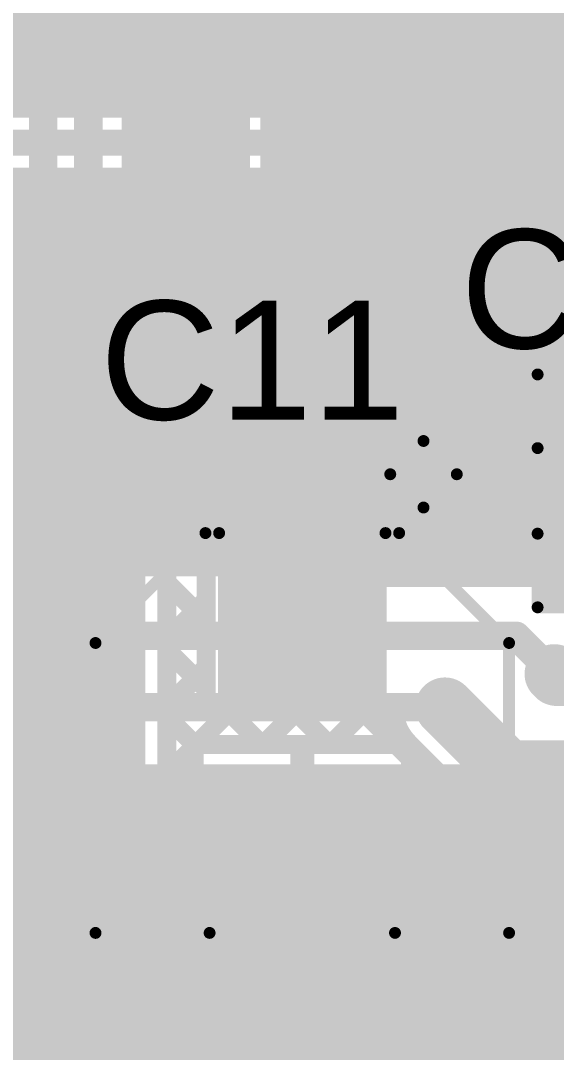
# Model space of a CAD drawing. Header units: millimetres. Extents: x -0.01 to 3.73, y -0.01 to 3.05.
# Drawn here: x 1.4855 to 1.7109, y 1.0467 to 1.4809 of the extents above; entities that cross this region are included whole.
import ezdxf

# ---------------------------------------------------------------- set-up
doc = ezdxf.new("R2010")
doc.units = ezdxf.units.MM
doc.header["$MEASUREMENT"] = 0
for name, color, linetype in [('BottomLayer', 5, 'Continuous'), ('BottomPaste', 16, 'Continuous'), ('BottomSolder', 6, 'Continuous'), ('TopLayer', 1, 'Continuous'), ('TopOverlay', 2, 'Continuous'), ('TopPaste', 8, 'Continuous'), ('TopSolder', 216, 'Continuous'), ('ViaHoleLayer', 16, 'Continuous')]:
    doc.layers.add(name, color=color, linetype=linetype)
doc.styles.add('Arial', font='', dxfattribs={"height": 0.2})
doc.styles.get('Arial').set_extended_font_data('Arial')

# ---------------------------------------------------------------- blocks, each defined once
blk = doc.blocks.new('D2PAK_B_2')
at = {"layer": 'BottomLayer'}
for points in [[(-0.05433, 0.14488), (-0.14567, 0.14488), (-0.14567, 0.29488), (-0.05433, 0.29488)], [(0.21654, -0.40984), (-0.21654, -0.40984), (-0.21654, -0.02992), (0.21654, -0.02992)]]:
    blk.add_hatch(color=5, dxfattribs=at).paths.add_polyline_path(points)
at = {"layer": 'BottomPaste'}
for points in [[(-0.05433, 0.14488), (-0.14567, 0.14488), (-0.14567, 0.29488), (-0.05433, 0.29488)], [(0.21654, -0.40984), (-0.21654, -0.40984), (-0.21654, -0.02992), (0.21654, -0.02992)]]:
    blk.add_hatch(color=16, dxfattribs=at).paths.add_polyline_path(points)
at = {"layer": 'BottomSolder'}
for points in [[(-0.05033, 0.14088), (-0.14967, 0.14088), (-0.14967, 0.29888), (-0.05033, 0.29888)], [(0.22054, -0.41384), (-0.22054, -0.41384), (-0.22054, -0.02592), (0.22054, -0.02592)]]:
    blk.add_hatch(color=6, dxfattribs=at).paths.add_polyline_path(points)
blk = doc.blocks.new('D2PAK_B_115')
at = {"layer": 'BottomLayer'}
blk.add_hatch(color=5, dxfattribs=at).paths.add_polyline_path([(0.21654, -0.40984), (-0.21654, -0.40984), (-0.21654, -0.02992), (0.21654, -0.02992)])
at = {"layer": 'BottomPaste'}
blk.add_hatch(color=16, dxfattribs=at).paths.add_polyline_path([(0.21654, -0.40984), (-0.21654, -0.40984), (-0.21654, -0.02992), (0.21654, -0.02992)])
at = {"layer": 'BottomSolder'}
blk.add_hatch(color=6, dxfattribs=at).paths.add_polyline_path([(0.22054, -0.41384), (-0.22054, -0.41384), (-0.22054, -0.02592), (0.22054, -0.02592)])
blk = doc.blocks.new('C__0603_189')
at = {"layer": 'TopLayer'}
for points in [[(-0.015, 0.0175), (-0.015, -0.0175), (-0.045, -0.0175), (-0.045, 0.0175)], [(0.045, 0.0175), (0.045, -0.0175), (0.015, -0.0175), (0.015, 0.0175)]]:
    blk.add_hatch(color=1, dxfattribs=at).paths.add_polyline_path(points)
at = {"layer": 'TopPaste'}
for points in [[(-0.015, 0.0175), (-0.015, -0.0175), (-0.045, -0.0175), (-0.045, 0.0175)], [(0.045, 0.0175), (0.045, -0.0175), (0.015, -0.0175), (0.015, 0.0175)]]:
    blk.add_hatch(color=8, dxfattribs=at).paths.add_polyline_path(points)
at = {"layer": 'TopSolder'}
for points in [[(-0.01264, 0.01986), (-0.01264, -0.01986), (-0.04736, -0.01986), (-0.04736, 0.01986)], [(0.04736, 0.01986), (0.04736, -0.01986), (0.01264, -0.01986), (0.01264, 0.01986)]]:
    blk.add_hatch(color=216, dxfattribs=at).paths.add_polyline_path(points)
at = {"layer": 'TopOverlay', "const_width": 0.005}
for points in [[(-0.049, 0.021), (-0.018, 0.021)], [(-0.049, 0.021), (-0.049, -0.021)], [(0.018, 0.021), (0.049, 0.021)], [(0.049, 0.021), (0.049, -0.021)], [(-0.049, -0.021), (-0.018, -0.021)], [(0.018, -0.021), (0.049, -0.021)]]:
    blk.add_lwpolyline(points, dxfattribs=at)
at = {"layer": 'TopOverlay', "const_width": 0.0025}
for points in [[(-0.05025, 0.021, 1), (-0.04775, 0.021, 1)], [(-0.05025, 0.021, 1), (-0.04775, 0.021, 1)], [(-0.01925, 0.021, 1), (-0.01675, 0.021, 1)], [(0.01675, 0.021, 1), (0.01925, 0.021, 1)], [(0.04775, 0.021, 1), (0.05025, 0.021, 1)], [(0.04775, 0.021, 1), (0.05025, 0.021, 1)], [(-0.05025, -0.021, 1), (-0.04775, -0.021, 1)], [(-0.05025, -0.021, 1), (-0.04775, -0.021, 1)], [(-0.01925, -0.021, 1), (-0.01675, -0.021, 1)], [(0.01675, -0.021, 1), (0.01925, -0.021, 1)], [(0.04775, -0.021, 1), (0.05025, -0.021, 1)], [(0.04775, -0.021, 1), (0.05025, -0.021, 1)]]:
    blk.add_lwpolyline(points, format="xyb", close=True, dxfattribs=at)
blk = doc.blocks.new('RVT1E100M0405__191')
at = {"layer": 'TopLayer'}
for points in [[(-0.12205, 0.0315), (-0.01969, 0.0315), (-0.01969, -0.0315), (-0.12205, -0.0315)], [(0.01969, 0.0315), (0.12205, 0.0315), (0.12205, -0.0315), (0.01969, -0.0315)]]:
    blk.add_hatch(color=1, dxfattribs=at).paths.add_polyline_path(points)
at = {"layer": 'TopPaste'}
for points in [[(-0.12205, 0.0315), (-0.01969, 0.0315), (-0.01969, -0.0315), (-0.12205, -0.0315)], [(0.01969, 0.0315), (0.12205, 0.0315), (0.12205, -0.0315), (0.01969, -0.0315)]]:
    blk.add_hatch(color=8, dxfattribs=at).paths.add_polyline_path(points)
at = {"layer": 'TopSolder'}
for points in [[(-0.12605, 0.0355), (-0.01569, 0.0355), (-0.01569, -0.0355), (-0.12605, -0.0355)], [(0.01569, 0.0355), (0.12605, 0.0355), (0.12605, -0.0355), (0.01569, -0.0355)]]:
    blk.add_hatch(color=216, dxfattribs=at).paths.add_polyline_path(points)
at = {"layer": 'TopOverlay', "const_width": 0.005}
for points in [[(-0.08325, 0.04075), (-0.037, 0.087)], [(0.085, 0.087), (-0.037, 0.087)], [(0.085, 0.039), (0.085, 0.087)], [(-0.108, 0.037), (-0.108, 0.065)], [(-0.094, 0.051), (-0.122, 0.051)], [(-0.08325, 0.035), (-0.08325, 0.04075)], [(-0.08325, -0.04075), (-0.08325, -0.035)], [(-0.037, -0.087), (-0.08325, -0.04075)], [(0.085, -0.087), (0.085, -0.039)], [(0.085, -0.087), (-0.037, -0.087)]]:
    blk.add_lwpolyline(points, dxfattribs=at)
at = {"layer": 'TopOverlay', "const_width": 0.0025}
for points in [[(-0.03825, 0.087, 1), (-0.03575, 0.087, 1)], [(-0.03825, 0.087, 1), (-0.03575, 0.087, 1)], [(0.08375, 0.087, 1), (0.08625, 0.087, 1)], [(0.08375, 0.087, 1), (0.08625, 0.087, 1)], [(-0.10925, 0.065, 1), (-0.10675, 0.065, 1)], [(-0.12325, 0.051, 1), (-0.12075, 0.051, 1)], [(-0.09525, 0.051, 1), (-0.09275, 0.051, 1)], [(-0.10925, 0.037, 1), (-0.10675, 0.037, 1)], [(-0.0845, 0.04075, 1), (-0.082, 0.04075, 1)], [(-0.0845, 0.04075, 1), (-0.082, 0.04075, 1)], [(0.08375, 0.039, 1), (0.08625, 0.039, 1)], [(-0.0845, 0.035, 1), (-0.082, 0.035, 1)], [(-0.0845, -0.035, 1), (-0.082, -0.035, 1)], [(-0.0845, -0.04075, 1), (-0.082, -0.04075, 1)], [(-0.0845, -0.04075, 1), (-0.082, -0.04075, 1)], [(0.08375, -0.039, 1), (0.08625, -0.039, 1)], [(-0.03825, -0.087, 1), (-0.03575, -0.087, 1)], [(-0.03825, -0.087, 1), (-0.03575, -0.087, 1)], [(0.08375, -0.087, 1), (0.08625, -0.087, 1)], [(0.08375, -0.087, 1), (0.08625, -0.087, 1)]]:
    blk.add_lwpolyline(points, format="xyb", close=True, dxfattribs=at)

msp = doc.modelspace()

# ---------------------------------------------------------------- hatches: boundary and pattern name
at = {"layer": 'BottomLayer'}
for points in [[(1.59, 1.331), (1.7239, 1.331), (1.7239, 1.62), (1.59, 1.62)], [(1.528, 1.308), (1.582, 1.308), (1.582, 1.548), (1.528, 1.548)], [(1.724, 1.247), (1.724, 1.321), (1.529, 1.321), (1.529, 1.247)], [(1.7735, 1.1855), (1.80806, 1.22006), (1.71174, 1.31638), (1.67718, 1.28182)]]:
    msp.add_hatch(color=5, dxfattribs=at).paths.add_polyline_path(points)
h = msp.add_hatch(color=5, dxfattribs=at)
edge = h.paths.add_edge_path()
edge.add_arc((1.71, 1.206), 0.01181, 0, 360)
h = msp.add_hatch(color=5, dxfattribs=at)
edge = h.paths.add_edge_path()
edge.add_arc((1.664, 1.192), 0.01181, 0, 360)
at = {"layer": 'TopLayer'}
for points in [[(1.538, 1.058), (1.538, 1.419), (1.386, 1.419), (1.386, 1.058)], [(1.419, 1.318), (1.791, 1.318), (1.791, 1.419), (1.419, 1.419)], [(1.881, 1.125), (1.224, 1.125), (1.224, 1.05405), (1.881, 1.05405)], [(1.8, 1.079), (0.83176, 1.079), (0.83176, 1.011), (1.8, 1.011)]]:
    msp.add_hatch(color=1, dxfattribs=at).paths.add_polyline_path(points)
h = msp.add_hatch(color=1, dxfattribs=at)
edge = h.paths.add_edge_path()
edge.add_arc((1.71, 1.206), 0.01181, 0, 360)
h = msp.add_hatch(color=1, dxfattribs=at)
edge = h.paths.add_edge_path()
edge.add_arc((1.664, 1.192), 0.01181, 0, 360)
at = {"layer": 'ViaHoleLayer'}
h = msp.add_hatch(color=16, dxfattribs=at)
edge = h.paths.add_edge_path()
edge.add_arc((1.71, 1.206), 0.00591, 0, 360)
h = msp.add_hatch(color=16, dxfattribs=at)
edge = h.paths.add_edge_path()
edge.add_arc((1.664, 1.192), 0.00591, 0, 360)

# ---------------------------------------------------------------- linework, layer by layer
at = {"layer": 'BottomLayer', "const_width": 0.012}
for points in [[(1.514, 1.241), (1.514, 1.594)], [(1.495, 1.228), (1.495, 1.58613)], [(1.514, 1.241), (1.533, 1.222)], [(1.495, 1.228), (1.531, 1.192)], [(1.533, 1.222), (1.694, 1.222)], [(1.694, 1.222), (1.71, 1.206)], [(1.531, 1.192), (1.664, 1.192)]]:
    msp.add_lwpolyline(points, dxfattribs=at)
at = {"layer": 'BottomLayer', "const_width": 0.006}
for points in [[(1.511, 1.241, 1), (1.517, 1.241, 1)], [(1.511, 1.241, 1), (1.517, 1.241, 1)], [(1.492, 1.228, 1), (1.498, 1.228, 1)], [(1.492, 1.228, 1), (1.498, 1.228, 1)], [(1.53, 1.222, 1), (1.536, 1.222, 1)], [(1.53, 1.222, 1), (1.536, 1.222, 1)], [(1.691, 1.222, 1), (1.697, 1.222, 1)], [(1.691, 1.222, 1), (1.697, 1.222, 1)], [(1.707, 1.206, 1), (1.713, 1.206, 1)], [(1.528, 1.192, 1), (1.534, 1.192, 1)], [(1.528, 1.192, 1), (1.534, 1.192, 1)], [(1.661, 1.192, 1), (1.667, 1.192, 1)]]:
    msp.add_lwpolyline(points, format="xyb", close=True, dxfattribs=at)
at = {"layer": 'TopLayer'}
for points, const_width in [([(0.993, 1.465), (1.819, 1.465)], 0.05), ([(1.057, 1.431), (1.80492, 1.431)], 0.008), ([(1.5, 1.428), (1.503, 1.431)], 0.008), ([(1.5019, 1.431), (1.5049, 1.428)], 0.008), ([(1.52828, 1.428), (1.53128, 1.431)], 0.008), ([(1.53018, 1.431), (1.53318, 1.428)], 0.008), ([(1.55657, 1.428), (1.55957, 1.431)], 0.008), ([(1.55847, 1.431), (1.56147, 1.428)], 0.008), ([(1.58485, 1.428), (1.58785, 1.431)], 0.008), ([(1.58675, 1.431), (1.58975, 1.428)], 0.008), ([(1.61314, 1.428), (1.61614, 1.431)], 0.008), ([(1.61503, 1.431), (1.61803, 1.428)], 0.008), ([(1.64142, 1.428), (1.64442, 1.431)], 0.008), ([(1.64332, 1.431), (1.64632, 1.428)], 0.008), ([(1.66971, 1.428), (1.67271, 1.431)], 0.008), ([(1.6716, 1.431), (1.6746, 1.428)], 0.008), ([(1.69799, 1.428), (1.70099, 1.431)], 0.008), ([(1.69989, 1.431), (1.70289, 1.428)], 0.008), ([(1.41, 1.428), (1.547, 1.428)], 0.008), ([(1.41, 1.428), (1.547, 1.428)], 0.008), ([(1.547, 1.428), (1.7935, 1.428)], 0.008), ([(1.6965, 1.313), (1.724, 1.313)], 0.01), ([(1.547, 1.30529), (1.55071, 1.309)], 0.008), ([(1.547, 1.309), (1.5635, 1.309)], 0.008), ([(1.547, 1.134), (1.547, 1.309)], 0.008), ([(1.5635, 1.19268), (1.5635, 1.309)], 0.008), ([(1.6445, 1.309), (1.6925, 1.309)], 0.008), ([(1.6445, 1.28965), (1.66384, 1.309)], 0.008), ([(1.6445, 1.2765), (1.6445, 1.309)], 0.008), ([(1.65218, 1.309), (1.68468, 1.2765)], 0.008), ([(1.65963, 1.2765), (1.69213, 1.309)], 0.008), ([(1.68047, 1.309), (1.6925, 1.29697)], 0.008), ([(1.6925, 1.284), (1.6925, 1.309)], 0.008), ([(1.547, 1.30104), (1.5635, 1.28454)], 0.008), ([(1.547, 1.27701), (1.5635, 1.29351)], 0.008), ([(1.6445, 1.2884), (1.6564, 1.2765)], 0.008), ([(1.68791, 1.2765), (1.69541, 1.284)], 0.008), ([(1.6925, 1.284), (1.7415, 1.284)], 0.008), ([(1.70547, 1.284), (1.71247, 1.277)], 0.008), ([(1.6975, 1.277), (1.7465, 1.277)], 0.008), ([(1.547, 1.27276), (1.5635, 1.25626)], 0.008), ([(1.6445, 1.2765), (1.6975, 1.2765)], 0.008), ([(1.547, 1.24873), (1.5635, 1.26523)], 0.008), ([(1.604, 1.25287), (1.60613, 1.255)], 0.025), ([(1.60613, 1.255), (1.8447, 1.255)], 0.025), ([(1.547, 1.24448), (1.5635, 1.22797)], 0.008), ([(1.547, 1.22044), (1.5635, 1.23695)], 0.008), ([(1.547, 1.21619), (1.5635, 1.19969)], 0.008), ([(1.71, 1.206), (1.711, 1.205)], 0.025), ([(1.711, 1.205), (1.8447, 1.205)], 0.025), ([(1.547, 1.19216), (1.5635, 1.20866)], 0.008), ([(1.664, 1.192), (1.6905, 1.1655)], 0.025), ([(1.55944, 1.17631), (1.57581, 1.19268)], 0.008), ([(1.5635, 1.19268), (1.64251, 1.19268)], 0.008), ([(1.57051, 1.19268), (1.58688, 1.17631)], 0.008), ([(1.58773, 1.17631), (1.6041, 1.19268)], 0.008), ([(1.59879, 1.19268), (1.61516, 1.17631)], 0.008), ([(1.61601, 1.17631), (1.63238, 1.19268)], 0.008), ([(1.62708, 1.19268), (1.64345, 1.17631)], 0.008), ([(1.547, 1.18791), (1.55859, 1.17631)], 0.008), ([(1.6443, 1.17631), (1.64692, 1.17894)], 0.008), ([(1.547, 1.16387), (1.5585, 1.17538)], 0.008), ([(1.5585, 1.17631), (1.64928, 1.17631)], 0.008), ([(1.5585, 1.134), (1.5585, 1.17631)], 0.008), ([(1.604, 1.11113), (1.604, 1.17231)], 0.01), ([(1.64345, 1.17631), (1.6495, 1.17026)], 0.008), ([(1.6495, 1.1761), (1.6753, 1.1503)], 0.008), ([(1.6495, 1.134), (1.6495, 1.1761)], 0.008), ([(1.6905, 1.1655), (1.774, 1.1655)], 0.025), ([(1.6495, 1.17026), (1.68576, 1.134)], 0.008), ([(1.6495, 1.15323), (1.66093, 1.16466)], 0.008), ([(1.547, 1.15962), (1.5585, 1.14812)], 0.008), ([(1.547, 1.13559), (1.5585, 1.14709)], 0.008), ([(1.65855, 1.134), (1.67507, 1.15052)], 0.008), ([(1.68683, 1.134), (1.69683, 1.144)], 0.008), ([(1.6905, 1.144), (1.7525, 1.144)], 0.008), ([(1.70404, 1.144), (1.71404, 1.134)], 0.008), ([(1.6495, 1.14198), (1.65748, 1.134)], 0.008), ([(1.547, 1.134), (1.5585, 1.134)], 0.008), ([(1.6495, 1.134), (1.7475, 1.134)], 0.008), ([(1.604, 1.11113), (1.61013, 1.105)], 0.025), ([(1.61013, 1.105), (1.779, 1.105)], 0.025)]:
    msp.add_lwpolyline(points, dxfattribs=dict(at, const_width=const_width))
for points, const_width in [([(1.4999, 1.431, 1), (1.5039, 1.431, 1)], 0.004), ([(1.501, 1.431, 1), (1.505, 1.431, 1)], 0.004), ([(1.52818, 1.431, 1), (1.53218, 1.431, 1)], 0.004), ([(1.52928, 1.431, 1), (1.53328, 1.431, 1)], 0.004), ([(1.55647, 1.431, 1), (1.56047, 1.431, 1)], 0.004), ([(1.55757, 1.431, 1), (1.56157, 1.431, 1)], 0.004), ([(1.58475, 1.431, 1), (1.58875, 1.431, 1)], 0.004), ([(1.58585, 1.431, 1), (1.58985, 1.431, 1)], 0.004), ([(1.61303, 1.431, 1), (1.61703, 1.431, 1)], 0.004), ([(1.61414, 1.431, 1), (1.61814, 1.431, 1)], 0.004), ([(1.64132, 1.431, 1), (1.64532, 1.431, 1)], 0.004), ([(1.64242, 1.431, 1), (1.64642, 1.431, 1)], 0.004), ([(1.6696, 1.431, 1), (1.6736, 1.431, 1)], 0.004), ([(1.67071, 1.431, 1), (1.67471, 1.431, 1)], 0.004), ([(1.69789, 1.431, 1), (1.70189, 1.431, 1)], 0.004), ([(1.69899, 1.431, 1), (1.70299, 1.431, 1)], 0.004), ([(1.498, 1.428, 1), (1.502, 1.428, 1)], 0.004), ([(1.5029, 1.428, 1), (1.5069, 1.428, 1)], 0.004), ([(1.52628, 1.428, 1), (1.53028, 1.428, 1)], 0.004), ([(1.53118, 1.428, 1), (1.53518, 1.428, 1)], 0.004), ([(1.545, 1.428, 1), (1.549, 1.428, 1)], 0.004), ([(1.545, 1.428, 1), (1.549, 1.428, 1)], 0.004), ([(1.545, 1.428, 1), (1.549, 1.428, 1)], 0.004), ([(1.55457, 1.428, 1), (1.55857, 1.428, 1)], 0.004), ([(1.55947, 1.428, 1), (1.56347, 1.428, 1)], 0.004), ([(1.58285, 1.428, 1), (1.58685, 1.428, 1)], 0.004), ([(1.58775, 1.428, 1), (1.59175, 1.428, 1)], 0.004), ([(1.61114, 1.428, 1), (1.61514, 1.428, 1)], 0.004), ([(1.61603, 1.428, 1), (1.62003, 1.428, 1)], 0.004), ([(1.63942, 1.428, 1), (1.64342, 1.428, 1)], 0.004), ([(1.64432, 1.428, 1), (1.64832, 1.428, 1)], 0.004), ([(1.66771, 1.428, 1), (1.67171, 1.428, 1)], 0.004), ([(1.6726, 1.428, 1), (1.6766, 1.428, 1)], 0.004), ([(1.69599, 1.428, 1), (1.69999, 1.428, 1)], 0.004), ([(1.70089, 1.428, 1), (1.70489, 1.428, 1)], 0.004), ([(1.694, 1.313, 1), (1.699, 1.313, 1)], 0.005), ([(1.545, 1.309, 1), (1.549, 1.309, 1)], 0.004), ([(1.545, 1.309, 1), (1.549, 1.309, 1)], 0.004), ([(1.54871, 1.309, 1), (1.55271, 1.309, 1)], 0.004), ([(1.5615, 1.309, 1), (1.5655, 1.309, 1)], 0.004), ([(1.5615, 1.309, 1), (1.5655, 1.309, 1)], 0.004), ([(1.6425, 1.309, 1), (1.6465, 1.309, 1)], 0.004), ([(1.6425, 1.309, 1), (1.6465, 1.309, 1)], 0.004), ([(1.65018, 1.309, 1), (1.65418, 1.309, 1)], 0.004), ([(1.66184, 1.309, 1), (1.66584, 1.309, 1)], 0.004), ([(1.67847, 1.309, 1), (1.68247, 1.309, 1)], 0.004), ([(1.69013, 1.309, 1), (1.69413, 1.309, 1)], 0.004), ([(1.6905, 1.309, 1), (1.6945, 1.309, 1)], 0.004), ([(1.6905, 1.309, 1), (1.6945, 1.309, 1)], 0.004), ([(1.545, 1.30529, 1), (1.549, 1.30529, 1)], 0.004), ([(1.545, 1.30104, 1), (1.549, 1.30104, 1)], 0.004), ([(1.6905, 1.29697, 1), (1.6945, 1.29697, 1)], 0.004), ([(1.5615, 1.29351, 1), (1.5655, 1.29351, 1)], 0.004), ([(1.6425, 1.28965, 1), (1.6465, 1.28965, 1)], 0.004), ([(1.6425, 1.2884, 1), (1.6465, 1.2884, 1)], 0.004), ([(1.5615, 1.28454, 1), (1.5655, 1.28454, 1)], 0.004), ([(1.6905, 1.284, 1), (1.6945, 1.284, 1)], 0.004), ([(1.6905, 1.284, 1), (1.6945, 1.284, 1)], 0.004), ([(1.69341, 1.284, 1), (1.69741, 1.284, 1)], 0.004), ([(1.70347, 1.284, 1), (1.70747, 1.284, 1)], 0.004), ([(1.545, 1.27701, 1), (1.549, 1.27701, 1)], 0.004), ([(1.6955, 1.277, 1), (1.6995, 1.277, 1)], 0.004), ([(1.71047, 1.277, 1), (1.71447, 1.277, 1)], 0.004), ([(1.545, 1.27276, 1), (1.549, 1.27276, 1)], 0.004), ([(1.6425, 1.2765, 1), (1.6465, 1.2765, 1)], 0.004), ([(1.6425, 1.2765, 1), (1.6465, 1.2765, 1)], 0.004), ([(1.6544, 1.2765, 1), (1.6584, 1.2765, 1)], 0.004), ([(1.65763, 1.2765, 1), (1.66163, 1.2765, 1)], 0.004), ([(1.68268, 1.2765, 1), (1.68668, 1.2765, 1)], 0.004), ([(1.68591, 1.2765, 1), (1.68991, 1.2765, 1)], 0.004), ([(1.6955, 1.2765, 1), (1.6995, 1.2765, 1)], 0.004), ([(1.5615, 1.26523, 1), (1.5655, 1.26523, 1)], 0.004), ([(1.59775, 1.25287, 1), (1.61025, 1.25287, 1)], 0.0125), ([(1.59988, 1.255, 1), (1.61238, 1.255, 1)], 0.0125), ([(1.59988, 1.255, 1), (1.61238, 1.255, 1)], 0.0125), ([(1.5615, 1.25626, 1), (1.5655, 1.25626, 1)], 0.004), ([(1.545, 1.24873, 1), (1.549, 1.24873, 1)], 0.004), ([(1.545, 1.24448, 1), (1.549, 1.24448, 1)], 0.004), ([(1.5615, 1.23695, 1), (1.5655, 1.23695, 1)], 0.004), ([(1.5615, 1.22797, 1), (1.5655, 1.22797, 1)], 0.004), ([(1.545, 1.22044, 1), (1.549, 1.22044, 1)], 0.004), ([(1.545, 1.21619, 1), (1.549, 1.21619, 1)], 0.004), ([(1.70375, 1.206, 1), (1.71625, 1.206, 1)], 0.0125), ([(1.70475, 1.205, 1), (1.71725, 1.205, 1)], 0.0125), ([(1.70475, 1.205, 1), (1.71725, 1.205, 1)], 0.0125), ([(1.5615, 1.20866, 1), (1.5655, 1.20866, 1)], 0.004), ([(1.5615, 1.19969, 1), (1.5655, 1.19969, 1)], 0.004), ([(1.65775, 1.192, 1), (1.67025, 1.192, 1)], 0.0125), ([(1.545, 1.19216, 1), (1.549, 1.19216, 1)], 0.004), ([(1.5615, 1.19268, 1), (1.5655, 1.19268, 1)], 0.004), ([(1.5615, 1.19268, 1), (1.5655, 1.19268, 1)], 0.004), ([(1.56851, 1.19268, 1), (1.57251, 1.19268, 1)], 0.004), ([(1.57381, 1.19268, 1), (1.57781, 1.19268, 1)], 0.004), ([(1.59679, 1.19268, 1), (1.60079, 1.19268, 1)], 0.004), ([(1.6021, 1.19268, 1), (1.6061, 1.19268, 1)], 0.004), ([(1.62508, 1.19268, 1), (1.62908, 1.19268, 1)], 0.004), ([(1.63038, 1.19268, 1), (1.63438, 1.19268, 1)], 0.004), ([(1.64051, 1.19268, 1), (1.64451, 1.19268, 1)], 0.004), ([(1.64051, 1.19268, 1), (1.64451, 1.19268, 1)], 0.004), ([(1.545, 1.18791, 1), (1.549, 1.18791, 1)], 0.004), ([(1.64492, 1.17894, 1), (1.64892, 1.17894, 1)], 0.004), ([(1.5565, 1.17631, 1), (1.5605, 1.17631, 1)], 0.004), ([(1.5565, 1.17631, 1), (1.5605, 1.17631, 1)], 0.004), ([(1.5565, 1.17538, 1), (1.5605, 1.17538, 1)], 0.004), ([(1.55659, 1.17631, 1), (1.56059, 1.17631, 1)], 0.004), ([(1.55744, 1.17631, 1), (1.56144, 1.17631, 1)], 0.004), ([(1.58488, 1.17631, 1), (1.58888, 1.17631, 1)], 0.004), ([(1.58573, 1.17631, 1), (1.58973, 1.17631, 1)], 0.004), ([(1.6015, 1.17231, 1), (1.6065, 1.17231, 1)], 0.005), ([(1.61316, 1.17631, 1), (1.61716, 1.17631, 1)], 0.004), ([(1.61401, 1.17631, 1), (1.61801, 1.17631, 1)], 0.004), ([(1.64145, 1.17631, 1), (1.64545, 1.17631, 1)], 0.004), ([(1.64145, 1.17631, 1), (1.64545, 1.17631, 1)], 0.004), ([(1.6423, 1.17631, 1), (1.6463, 1.17631, 1)], 0.004), ([(1.6468, 1.1768, 1), (1.6508, 1.1768, 1)], 0.004), ([(1.64728, 1.17631, 1), (1.65128, 1.17631, 1)], 0.004), ([(1.6475, 1.1761, 1), (1.6515, 1.1761, 1)], 0.004), ([(1.6475, 1.1761, 1), (1.6515, 1.1761, 1)], 0.004), ([(1.68425, 1.1655, 1), (1.69675, 1.1655, 1)], 0.0125), ([(1.68425, 1.1655, 1), (1.69675, 1.1655, 1)], 0.0125), ([(1.6475, 1.17026, 1), (1.6515, 1.17026, 1)], 0.004), ([(1.6475, 1.17026, 1), (1.6515, 1.17026, 1)], 0.004), ([(1.545, 1.16387, 1), (1.549, 1.16387, 1)], 0.004), ([(1.65893, 1.16466, 1), (1.66293, 1.16466, 1)], 0.004), ([(1.545, 1.15962, 1), (1.549, 1.15962, 1)], 0.004), ([(1.6475, 1.15323, 1), (1.6515, 1.15323, 1)], 0.004), ([(1.5565, 1.14812, 1), (1.5605, 1.14812, 1)], 0.004), ([(1.5565, 1.14709, 1), (1.5605, 1.14709, 1)], 0.004), ([(1.67307, 1.15052, 1), (1.67707, 1.15052, 1)], 0.004), ([(1.6733, 1.1503, 1), (1.6773, 1.1503, 1)], 0.004), ([(1.6733, 1.1503, 1), (1.6773, 1.1503, 1)], 0.004), ([(1.6733, 1.1503, 1), (1.6773, 1.1503, 1)], 0.004), ([(1.6885, 1.144, 1), (1.6925, 1.144, 1)], 0.004), ([(1.6885, 1.144, 1), (1.6925, 1.144, 1)], 0.004), ([(1.6885, 1.144, 1), (1.6925, 1.144, 1)], 0.004), ([(1.69483, 1.144, 1), (1.69883, 1.144, 1)], 0.004), ([(1.70204, 1.144, 1), (1.70604, 1.144, 1)], 0.004), ([(1.6475, 1.14198, 1), (1.6515, 1.14198, 1)], 0.004), ([(1.545, 1.13559, 1), (1.549, 1.13559, 1)], 0.004), ([(1.545, 1.134, 1), (1.549, 1.134, 1)], 0.004), ([(1.545, 1.134, 1), (1.549, 1.134, 1)], 0.004), ([(1.5565, 1.134, 1), (1.5605, 1.134, 1)], 0.004), ([(1.5565, 1.134, 1), (1.5605, 1.134, 1)], 0.004), ([(1.6475, 1.134, 1), (1.6515, 1.134, 1)], 0.004), ([(1.6475, 1.134, 1), (1.6515, 1.134, 1)], 0.004), ([(1.65548, 1.134, 1), (1.65948, 1.134, 1)], 0.004), ([(1.65655, 1.134, 1), (1.66055, 1.134, 1)], 0.004), ([(1.68376, 1.134, 1), (1.68776, 1.134, 1)], 0.004), ([(1.68483, 1.134, 1), (1.68883, 1.134, 1)], 0.004), ([(1.71204, 1.134, 1), (1.71604, 1.134, 1)], 0.004), ([(1.59775, 1.11113, 1), (1.61025, 1.11113, 1)], 0.0125), ([(1.60388, 1.105, 1), (1.61638, 1.105, 1)], 0.0125), ([(1.60388, 1.105, 1), (1.61638, 1.105, 1)], 0.0125), ([(1.6015, 1.11113, 1), (1.6065, 1.11113, 1)], 0.005)]:
    msp.add_lwpolyline(points, format="xyb", close=True, dxfattribs=dict(at, const_width=const_width))
at = {"layer": 'TopLayer', "const_width": 0.008}
for points in [[(1.6488, 1.1768, -0.207207), (1.64251, 1.19268)], [(1.6905, 1.144, -0.198912), (1.6753, 1.1503)], [(1.6905, 1.144, -0.198912), (1.6753, 1.1503)]]:
    msp.add_lwpolyline(points, format="xyb", dxfattribs=at)

# ---------------------------------------------------------------- block references
for name, p in [('D2PAK_B_115', (1.28, 1.194)), ('D2PAK_B_2', (1.736, 1.19388))]:
    msp.add_blockref(name, p)
for name, p, rotation in [('C__0603_189', (1.724, 1.283), 90), ('RVT1E100M0405__191', (1.604, 1.182), 270)]:
    msp.add_blockref(name, p, dxfattribs=dict(rotation=rotation))

# ---------------------------------------------------------------- texts
at = {"layer": 'TopOverlay', "style": 'Arial'}
for s, p in [('C12', (1.67052, 1.34301)), ('C11', (1.51885, 1.31301))]:
    msp.add_text(s, height=0.05, dxfattribs=at).set_placement(p)

doc.saveas('drawing.dxf')
